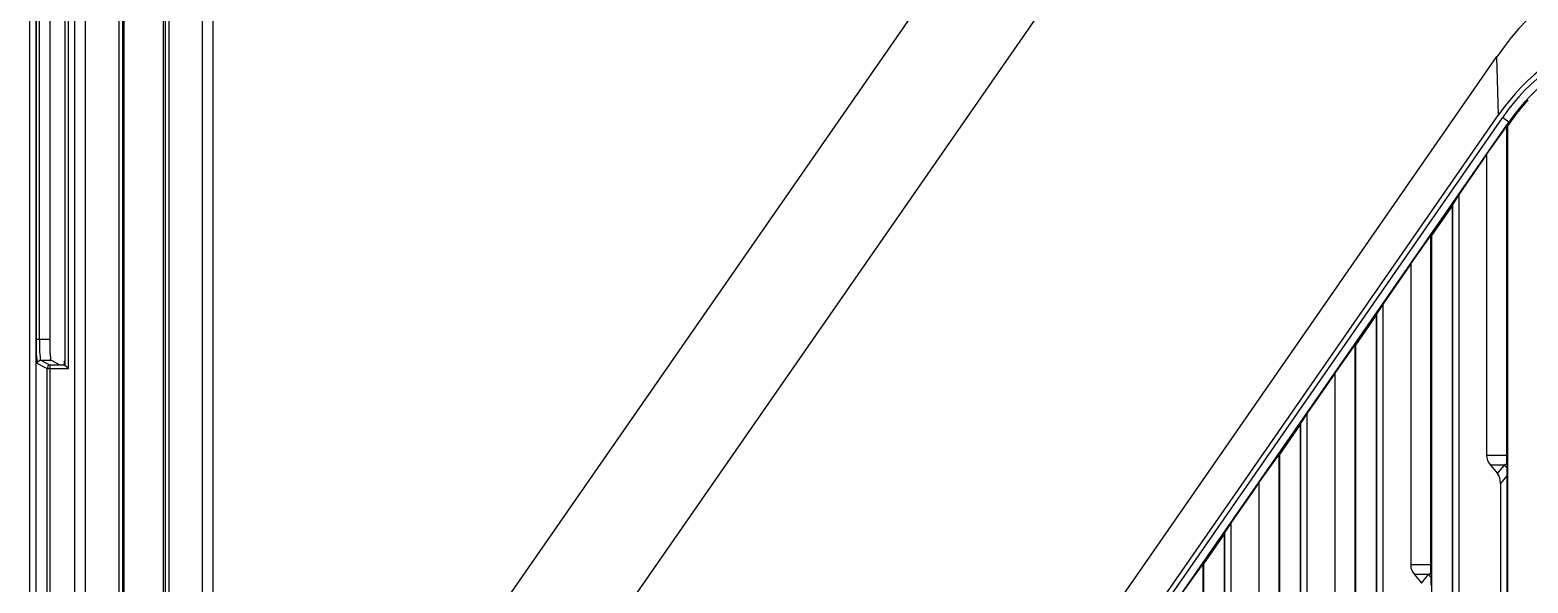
# Model space of a CAD drawing. Header units: millimetres. Extents: x 389 to 17466, y 310 to 5904.
# Drawn here: x 14093 to 14310, y 4691.3 to 4771.3 of the extents above; entities that cross this region are included whole.
import ezdxf

# ---------------------------------------------------------------- set-up
doc = ezdxf.new("R2010")
doc.units = ezdxf.units.MM

# ---------------------------------------------------------------- blocks, each defined once
blk = doc.blocks.new('aszfxn')
at = {"color": 7, "linetype": 'Continuous'}
for p, q in [((9083.27, 2885.85), (9341.64, 3257.76)), ((9083.38, 2859.71), (9350.77, 3244.62)), ((9080.35, 2862.19), (9080.35, 3085.69)), ((9081.19, 3085.69), (9081.19, 2943.97)), ((9085.42, 3076.47), (9085.42, 3014.92)), ((9085.92, 3014.42), (9085.92, 3076.97)), ((9081.23, 3072.77), (9081.23, 3018.62)), ((9081.73, 3018.62), (9081.73, 3072.77)), ((9083.26, 3018.62), (9083.26, 3072.77)), ((9154.21, 2860.01), (9292.85, 3059.59)), ((9293.07, 3051.13), (9292.85, 3059.59)), ((9160.43, 2860.2), (9293.07, 3051.13)), ((9161.28, 2860.2), (9293.63, 3050.71)), ((9162.6, 2860.1), (9294.58, 3050.08)), ((9291.35, 3045.38), (9294.29, 3049.49)), ((9294.58, 3050.08), (9293.65, 3050.74)), ((9294.29, 3001.81), (9294.29, 3049.49)), ((9294.29, 3049.49), (9294.35, 3049.47)), ((9294.71, 3049.99), (9294.35, 3049.47)), ((9294.35, 3049.47), (9294.35, 2829.48)), ((9294.57, 3050.08), (9294.71, 3049.99)), ((9291.35, 3045.38), (9287.35, 3039.62)), ((9291.35, 3045.38), (9291.35, 3001.82)), ((9286.43, 3038.22), (9286.35, 3037.95)), ((9287.35, 3039.62), (9286.43, 3038.22)), ((9286.43, 2865.85), (9286.43, 3038.22)), ((9287.35, 2866.93), (9287.35, 3039.62)), ((9286.35, 3037.95), (9283.35, 3033.64)), ((9286.35, 3037.95), (9286.35, 2828.46)), ((9280.35, 3029.55), (9283.29, 3033.65)), ((9283.29, 2985.98), (9283.29, 3033.65)), ((9283.29, 3033.65), (9283.35, 3033.64)), ((9283.35, 3033.64), (9283.35, 2828.44)), ((9280.35, 3029.55), (9276.35, 3023.79)), ((9280.35, 3029.55), (9280.35, 2985.98)), ((9276.35, 3023.79), (9275.43, 3022.38)), ((9276.35, 2851.1), (9276.35, 3023.79)), ((9275.35, 3022.12), (9272.35, 3017.8)), ((9275.43, 3022.38), (9275.35, 3022.12)), ((9275.35, 3022.12), (9275.35, 2828.46)), ((9275.43, 2850.01), (9275.43, 3022.38)), ((9083.26, 3018.62), (9081.23, 3018.62)), ((9269.35, 3013.71), (9272.29, 3017.82)), ((9272.29, 2970.15), (9272.29, 3017.82)), ((9272.29, 3017.82), (9272.35, 3017.8)), ((9272.35, 3017.8), (9272.35, 2828.44)), ((9082.8, 3014.42), (9081.41, 3015.12)), ((9081.91, 3015.62), (9083.3, 3014.92)), ((9081.91, 3015.62), (9083.41, 3015.62)), ((9082.8, 3014.42), (9082.8, 2885.83)), ((9082.8, 3014.42), (9085.92, 3014.42)), ((9083.3, 3011.54), (9083.3, 3014.92)), ((9085.42, 3014.92), (9083.3, 3014.92)), ((9083.41, 3015.62), (9084.68, 3014.95)), ((9085.42, 3014.92), (9085.31, 3014.97)), ((9085.42, 3014.91), (9085.67, 3014.67)), ((9085.67, 3014.67), (9085.8, 3014.54)), ((9269.35, 3013.71), (9265.35, 3007.95)), ((9269.35, 3013.71), (9269.35, 2970.15)), ((9083.27, 2885.85), (9083.3, 3011.54)), ((9265.35, 3007.95), (9264.43, 3006.55)), ((9265.35, 2828.58), (9265.35, 3007.95)), ((9264.35, 3006.29), (9261.35, 3001.97)), ((9264.43, 3006.55), (9264.35, 3006.29)), ((9264.35, 3006.29), (9264.35, 2828.46)), ((9264.43, 2828.54), (9264.43, 3006.55)), ((9258.35, 2997.88), (9261.29, 3001.98)), ((9261.29, 2954.31), (9261.29, 3001.98)), ((9261.29, 3001.98), (9261.35, 3001.97)), ((9261.35, 3001.97), (9261.35, 2831.19)), ((9294.29, 3001.81), (9291.35, 3001.82)), ((9291.9, 3000.43), (9292.91, 2999.21)), ((9293.92, 3000.43), (9291.9, 3000.43)), ((9292.91, 2999.21), (9293.92, 3000.43)), ((9293.92, 3000.43), (9294.28, 3000.69)), ((9258.35, 2997.88), (9254.35, 2992.12)), ((9258.35, 2997.88), (9258.35, 2954.31)), ((9294.26, 2998.9), (9293.35, 2997.79)), ((9293.35, 2997.79), (9293.35, 2828.58)), ((9294.26, 2998.88), (9294.26, 2829.48)), ((9253.35, 2990.45), (9250.35, 2986.13)), ((9253.43, 2990.72), (9253.35, 2990.45)), ((9253.35, 2990.45), (9253.35, 2831.19)), ((9254.35, 2992.12), (9253.43, 2990.72)), ((9253.43, 2831.19), (9253.43, 2990.72)), ((9254.35, 2831.19), (9254.35, 2992.12)), ((9247.35, 2982.04), (9250.29, 2986.15)), ((9250.29, 2938.48), (9250.29, 2986.15)), ((9250.29, 2986.15), (9250.35, 2986.13)), ((9250.35, 2986.13), (9250.35, 2831.19)), ((9283.29, 2985.98), (9280.35, 2985.98)), ((9280.9, 2984.6), (9281.91, 2983.37)), ((9282.92, 2984.59), (9280.9, 2984.6)), ((9281.91, 2983.37), (9282.92, 2984.59)), ((9282.92, 2984.59), (9283.28, 2984.86))]:
    blk.add_line(p, q, dxfattribs=at)
for centre, radius, start, end in [((9319.35, 3032.87), 31.3, 359.9717, 145.2427), ((9319.35, 3032.87), 30.16, 0.002, 145.2106), ((9319.35, 3032.87), 30, 137.1806, 145.2121), ((9230.82, 3001.8), 63.47, 359.0025, 0.0075), ((9290.53, 2996.76), 4.99, 41.468, 47.2637), ((9375.57, 2998.84), 81.31, 179.1383, 179.9765), ((9422.07, 2998.23), 127.81, 178.8935, 179.1743), ((9219.82, 2985.97), 63.47, 359.0025, 0.0075), ((9279.53, 2980.93), 4.99, 41.468, 47.2637), ((9364.57, 2983.01), 81.31, 179.1383, 179.9765), ((9411.07, 2982.39), 127.81, 178.8935, 179.1743)]:
    blk.add_arc(centre, radius, start, end, dxfattribs=at)
for centre, major_axis, ratio, start_param, end_param in [((9327.35, 3035.63), (34.49, -23.96), 1, 0.607154, 3.141593), ((9319.35, 3032.87), (26.28, -18.26), 1, 0.607155, 3.141592), ((9085.3, 3015.92), (0, 1), 0.052408, -2.817038, -1.986014), ((9300.29, 3001.81), (8.94, -0.01), 0.447213, -3.141155, -2.787056), ((9289.39, 2995.4), (3.32, 4.01), 0.537556, -0.576141, -0.102519), ((9289.29, 2985.98), (8.94, -0.01), 0.447213, -3.141155, -2.787056)]:
    blk.add_ellipse(centre, major_axis=major_axis, ratio=ratio, start_param=start_param, end_param=end_param, dxfattribs=at)
for points, knots in [([(9081.23, 3018.62), (9081.23, 3018.18), (9081.25, 3017.38), (9081.24, 3016.26), (9081.37, 3015.62), (9081.32, 3015.16), (9081.41, 3015.12)], [0, 0, 0, 0, 0.375776, 0.696317, 0.914572, 1, 1, 1, 1]), ([(9081.73, 3018.62), (9081.73, 3018.24), (9081.74, 3017.55), (9081.74, 3016.6), (9081.86, 3016.05), (9081.83, 3015.65), (9081.91, 3015.62)], [0, 0, 0, 0, 0.375121, 0.695398, 0.912965, 1, 1, 1, 1]), ([(9083.41, 3015.62), (9083.33, 3015.66), (9083.38, 3016.05), (9083.26, 3016.6), (9083.27, 3017.55), (9083.26, 3018.24), (9083.26, 3018.62)], [0, 0, 0, 0, 0.085405, 0.30367, 0.624159, 1, 1, 1, 1]), ([(9083.3, 3014.92), (9083.18, 3014.92), (9082.92, 3014.91), (9082.87, 3014.6), (9082.93, 3014.52)], [0, 0, 0, 0, 0.542802, 1, 1, 1, 1])]:
    blk.add_open_spline(points, degree=3, knots=knots, dxfattribs=at)
blk.add_open_spline([(9081.41, 3015.12), (9081.41, 3015.35), (9081.67, 3015.62), (9081.91, 3015.62)], degree=3, dxfattribs=at)
blk = doc.blocks.new('*U25')
blk.add_blockref('aszfxn', (-9400.35, -3069.19))
blk = doc.blocks.new('*U26')
at = {"color": 0, "linetype": 'ByBlock', "lineweight": -2, "transparency": 16777216}
blk.add_blockref('*U25', (3200, 2880), dxfattribs=at)
blk = doc.blocks.new('wgrbf')
at = {"color": 114, "linetype": 'Continuous', "true_color": 0x139b48}
for p, q in [((5483.68, 2349.4), (6425.18, 2349.4)), ((6425.18, 2347.9), (5483.68, 2347.9)), ((5506.19, 2342.23), (6394.77, 2342.23)), ((6395.32, 2343), (5530.33, 2343)), ((6394.93, 2342.5), (5530.72, 2342.5)), ((5506.19, 2336.56), (6394.77, 2336.56)), ((6395.32, 2335.8), (5530.33, 2335.8)), ((6394.93, 2336.3), (5530.72, 2336.3)), ((5483.68, 2330.9), (6425.18, 2330.9)), ((6425.18, 2329.4), (5483.68, 2329.4))]:
    blk.add_line(p, q, dxfattribs=at)

msp = doc.modelspace()

# ---------------------------------------------------------------- block references
msp.add_blockref('*U26', (11212.979, 1897.1281))
at = {"rotation": 89.99999999999999}
msp.add_blockref('wgrbf', (16448.8742, -1430.0477), dxfattribs=at)

doc.saveas('drawing.dxf')
